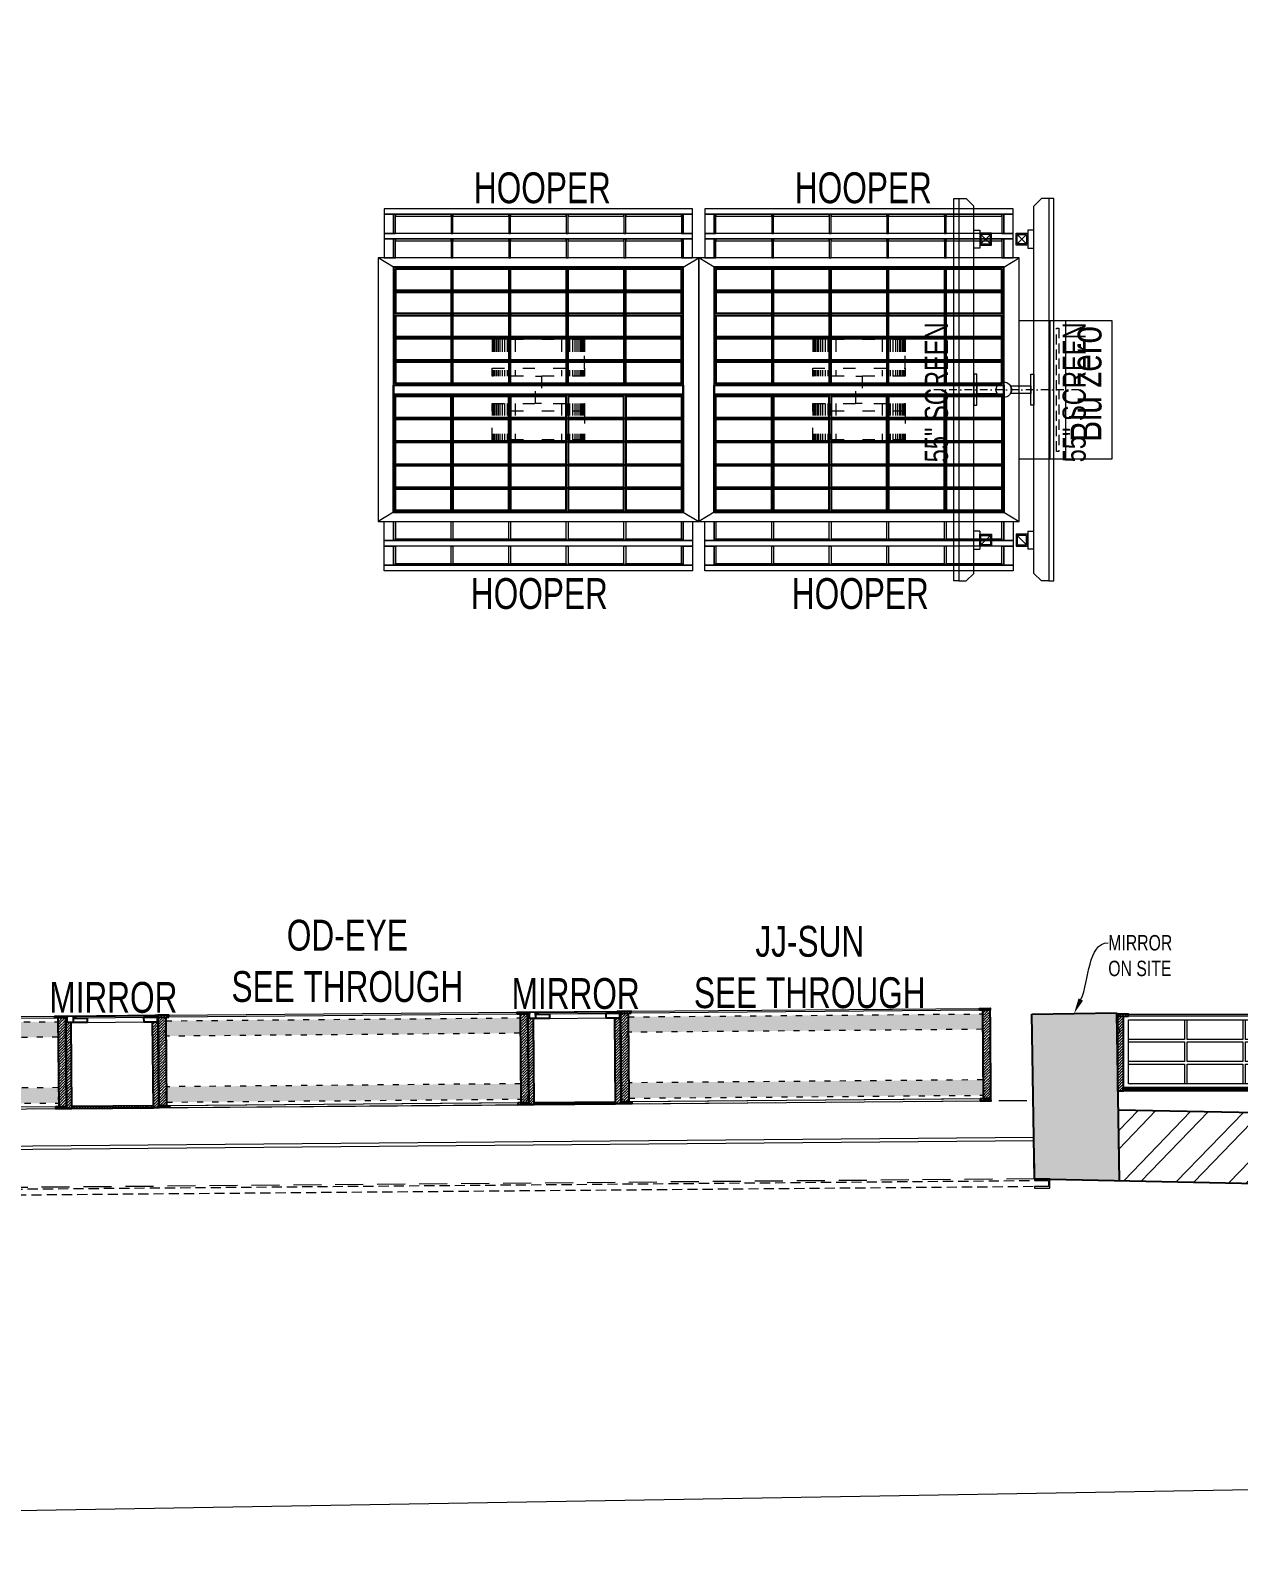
# Model space of a CAD drawing. Header units: feet. Extents: x 10328643 to 10345077, y -6275221 to -6263397.
# Drawn here: x 10336818 to 10340739, y -6275181 to -6270282 of the extents above; entities that cross this region are included whole.
import ezdxf
from ezdxf import colors
from ezdxf.entities.mleader import LeaderData, LeaderLine
from ezdxf.math import Vec2, Vec3

# ---------------------------------------------------------------- set-up
doc = ezdxf.new("R2010")
doc.units = ezdxf.units.FT
doc.header["$LTSCALE"] = 33
doc.header["$MEASUREMENT"] = 0
for name, pattern in [('a_p6_plan_L18$0$HIDDEN', [0.375, 0.25, -0.125]), ('ACAD_ISO03W100', [30, 12, -18]), ('D10_DASHED', [0.75, 0.5, -0.25]), ('DASHDOT2', [0.5, 0.25, -0.125, 0, -0.125]), ('HIDDENX2', [0.75, 0.5, -0.25])]:
    doc.linetypes.add(name, pattern=pattern)
for name, color, linetype, lineweight in [('A-Glazing', 4, 'Continuous', 20), ('A-shutter', 8, 'Continuous', 18), ('A-WALL HATCH', 251, 'Continuous', 0), ('beam', 90, 'Continuous', 9), ('column hatch', 5, 'Continuous', 0), ('LENS-DIM', 252, 'Continuous', 5), ('LENS-FURNITURE', 13, 'Continuous', 9), ('LENS-TEXT', 31, 'Continuous', 5), ('LENS_DIMENSION', 193, 'Continuous', 0), ('LENS_TEXT', 31, 'Continuous', 5), ('LK-EQPMT', 3, 'Continuous', 18), ('LK-FF&E FLOOR', 1, 'Continuous', 9), ('LK-FF&E WALL', 1, 'Continuous', 9), ('LK-IT', 3, 'Continuous', 18), ('LN-ELEVATION-1', 81, 'Continuous', 25), ('LN-ELEVATION-2', 103, 'Continuous', 20), ('LN-ELEVATION-3', 125, 'Continuous', 18), ('LN-ELEVATION-4', 145, 'Continuous', 13), ('LN-ELEVATION-5', 167, 'Continuous', 5), ('LN-HATCH', 251, 'Continuous', 0), ('PLANO-TXT', 252, 'Continuous', 5), ('rolling shutter', 1, 'Continuous', 5), ('Steps', 4, 'Continuous', 9)]:
    doc.layers.add(name, color=color, linetype=linetype, lineweight=lineweight)
doc.layers.add('A-WALL', color=1, linetype='Continuous')
doc.layers.add('column', color=10, linetype='Continuous')
doc.styles.add('LK TXT', font='GILC____.TTF', dxfattribs={"height": 100})
doc.styles.get("Standard").update_dxf_attribs({"font": 'GILC____.TTF'})
pattern_1 = [(45, (7858054.0837, 3504049.203), (-4.4901280605, 4.4901280605), [])]
pattern_2 = [(45, (-583869.1914, 43752.887), (3.31456304, 12.1533978), [15.625, -3.125, 0, -3.125])]
pattern_3 = [(45, (0, 0), (1.683798, 6.173926), [7.9375, -1.5875, 0, -1.5875])]

# ---------------------------------------------------------------- blocks, each defined once
blk = doc.blocks.new('*U51')
at = {"layer": 'A-shutter', "color": 5, "ltscale": 10}
for points in [[(41039174.9, -1561539.2), (41039174.9, -1561544.2), (41039129.9, -1561544.2), (41039129.9, -1561564.2), (41039174.9, -1561564.2), (41039174.9, -1561569.2), (41039124.9, -1561569.2), (41039124.9, -1561539.2)], [(41042545.5, -1561539.2), (41042545.5, -1561544.2), (41042590.5, -1561544.2), (41042590.5, -1561564.2), (41042545.5, -1561564.2), (41042545.5, -1561569.2), (41042595.5, -1561569.2), (41042595.5, -1561539.2)]]:
    blk.add_lwpolyline(points, close=True, dxfattribs=at)
at = {"layer": 'A-shutter', "color": 5, "linetype": 'HIDDENX2', "ltscale": 2}
blk.add_lwpolyline([(41039129.9, -1561544.2), (41039129.9, -1561564.2), (41042590.5, -1561564.2), (41042590.5, -1561544.2)], close=True, dxfattribs=at)
blk = doc.blocks.new('A$Cfa4c734a')
at = {"layer": 'A-WALL HATCH'}
h = blk.add_hatch(dxfattribs=at)
h.set_pattern_fill('ANSI32', color=256, scale=333)
h.set_pattern_definition([(45, (-3677982.21, 5465809.63), (-88.2999593, 88.2999593), []), (45, (-3677923.34, 5465809.63), (-88.2999593, 88.2999593), [])])
h.paths.add_polyline_path([(-3355.1, 968.6), (-3346.4, 1198.4), (-4453.7, 1240), (-4453.7, 1009.8)])
at = {"layer": 'column hatch'}
h = blk.add_hatch(color=251, dxfattribs=at)
h.dxf.hatch_style = 1
h.paths.add_polyline_path([(-8083.3, 5788.1), (-8083.3, 6078.1), (-8598.3, 6086.8), (-8598.3, 5796.8)])
h.paths.add_polyline_path([(-4409.3, 5660.6), (-4409.3, 6212.6), (-4709.3, 6212.6), (-4709.3, 5790.8), (-4694.3, 5790.6), (-4694.3, 5660.6)])
h.paths.add_polyline_path([(-4149.3, 11239.6), (-4149.3, 11544.6), (-4709.3, 11550.2), (-4709.3, 11239.6)])
h.paths.add_polyline_path([(-4453.7, 1009.8), (-4453.7, 1555), (-4728.7, 1555), (-4728.7, 1020.2)])
h.paths.add_polyline_path([(-8099.2, 1049), (-8106.9, 1304), (-8652.3, 1308.7), (-8644.4, 1050)])
h.paths.add_polyline_path([(-11760.3, 1085), (-11760.3, 1335.3), (-12065.2, 1337.9), (-12065.3, 1755), (-12315.3, 1755), (-12315.3, 1085)])
h.paths.add_polyline_path([(-11735.3, 5855), (-11735.3, 6140), (-12315.3, 6149.9), (-12315.3, 5855), (-12285.3, 5855)])
at = {"layer": 'A-WALL'}
for p, q in [((-4453.7, 1240), (-1997.4, 1147.7)), ((-4728.7, 1020.2), (-140.8, 847.8))]:
    blk.add_line(p, q, dxfattribs=at)
at = {"layer": 'beam', "linetype": 'a_p6_plan_L18$0$HIDDEN', "lineweight": 5, "ltscale": 11}
blk.add_lwpolyline([(-8106.9, 1304), (-4728.7, 1275.2), (-4728.6, 1020.2), (-8099.2, 1049)], close=True, dxfattribs=at)
at = {"layer": 'column'}
for p, q in [((-4728.7, 1020.2), (-4728.7, 1555)), ((-4728.7, 1555), (-4453.7, 1555)), ((-4453.7, 1555), (-4453.7, 1009.8))]:
    blk.add_line(p, q, dxfattribs=at)
at = {"layer": 'Steps'}
blk.add_line((-13635.3, 0), (0, 0), dxfattribs=at)
at = {"layer": 'rolling shutter', "color": 2, "extrusion": (7.41663e-05, -5.45082e-07, 1), "xscale": -1, "rotation": 359.5106460119667}
blk.add_blockref('*U51', (41046286.1, 1211997.7, -0.9), dxfattribs=at)
blk = doc.blocks.new('VC HD 1200')
at = {"layer": 'LN-HATCH', "ltscale": 0.5}
h = blk.add_hatch(dxfattribs=at)
h.set_pattern_fill('ANSI31', color=256, scale=2)
h.set_pattern_definition([(45, (3760859.753, 1795248.936), (-4.490128061, 4.490128061), [])])
h.paths.add_polyline_path([(-1200, 250), (-1200, 60), (-1194, 60), (-1194, 50), (-1200, 50), (-1200, 6), (-1182, 6), (-1182, 250)])
h = blk.add_hatch(dxfattribs=at)
h.set_pattern_fill('ANSI31', color=256, scale=2)
h.set_pattern_definition(pattern_1)
h.paths.add_polyline_path([(0, 250), (0, 60), (-6, 60), (-6, 50), (0, 50), (0, 6), (-18, 6), (-18, 250)])
h = blk.add_hatch(dxfattribs=at)
h.set_pattern_fill('ANSI31', color=256, scale=2)
h.set_pattern_definition([(45, (7858047.0837, 3504049.203), (-4.4901280605, 4.4901280605), [])])
h.paths.add_polyline_path([(-1165, 6), (-1165, 0), (-1200, 0), (-1200, 6)])
h = blk.add_hatch(dxfattribs=at)
h.set_pattern_fill('ANSI31', color=256, scale=2)
h.set_pattern_definition(pattern_1)
h.paths.add_polyline_path([(-28, 6), (-28, 0), (0, 0), (0, 6)])
at = {"layer": 'LN-ELEVATION-1', "ltscale": 0.5}
for points in [[(-1200, 250), (-1200, 60), (-1194, 60), (-1194, 50), (-1200, 50), (-1200, 6), (-1182, 6), (-1182, 250)], [(0, 250), (0, 60), (-6, 60), (-6, 50), (0, 50), (0, 6), (-18, 6), (-18, 250)], [(-18, 238), (-1182, 238), (-1182, 244), (-18, 244)], [(-1165, 6), (-1165, 0), (-1200, 0), (-1200, 6)], [(-35, 6), (-35, 0), (0, 0), (0, 6)]]:
    blk.add_lwpolyline(points, close=True, dxfattribs=at)
at = {"layer": 'LN-ELEVATION-3', "ltscale": 0.5}
for p, q in [((-1182, 250), (-18, 250)), ((-1165, 6), (-35, 6)), ((-35, 0), (-1165, 0))]:
    blk.add_line(p, q, dxfattribs=at)
for points in [[(-1165, 226), (-35, 226), (-35, 18), (-1165, 18)], [(-1165, 226), (-983.3, 226), (-983.3, 162), (-1165, 162)], [(-975.3, 226), (-793.7, 226), (-793.7, 162), (-975.3, 162)], [(-785.7, 226), (-604, 226), (-604, 162), (-785.7, 162)], [(-596, 226), (-414.3, 226), (-414.3, 162), (-596, 162)], [(-406.3, 226), (-224.7, 226), (-224.7, 162), (-406.3, 162)], [(-216.7, 226), (-35, 226), (-35, 162), (-216.7, 162)], [(-1165, 90), (-983.3, 90), (-983.3, 154), (-1165, 154)], [(-975.3, 154), (-793.7, 154), (-793.7, 90), (-975.3, 90)], [(-785.7, 154), (-604, 154), (-604, 90), (-785.7, 90)], [(-596, 154), (-414.3, 154), (-414.3, 90), (-596, 90)], [(-406.3, 154), (-224.7, 154), (-224.7, 90), (-406.3, 90)], [(-216.7, 154), (-35, 154), (-35, 90), (-216.7, 90)], [(-1165, 82), (-983.3, 82), (-983.3, 18), (-1165, 18)], [(-975.3, 82), (-793.7, 82), (-793.7, 18), (-975.3, 18)], [(-785.7, 82), (-604, 82), (-604, 18), (-785.7, 18)], [(-596, 82), (-414.3, 82), (-414.3, 18), (-596, 18)], [(-406.3, 82), (-224.7, 82), (-224.7, 18), (-406.3, 18)], [(-216.7, 82), (-35, 82), (-35, 18), (-216.7, 18)]]:
    blk.add_lwpolyline(points, close=True, dxfattribs=at)
blk = doc.blocks.new('JJ STSH 1200')
at = {"layer": 'LN-HATCH', "ltscale": 0.5}
h = blk.add_hatch(dxfattribs=at)
h.set_pattern_fill('ANSI36', color=256, scale=50)
h.set_pattern_definition(pattern_2)
h.paths.add_polyline_path([(-565, 294), (-565, 300), (-600, 300), (-600, 294)])
h = blk.add_hatch(dxfattribs=at)
h.set_pattern_fill('ANSI36', color=256, scale=50)
h.set_pattern_definition(pattern_2)
h.paths.add_polyline_path([(-575, 294), (-600, 294), (-600, 250), (-600, 240), (-600, 6), (-575, 6)])
h = blk.add_hatch(dxfattribs=at)
h.set_pattern_fill('ANSI36', color=256, scale=50)
h.set_pattern_definition(pattern_2)
h.paths.add_polyline_path([(565, 294), (565, 300), (600, 300), (600, 294)])
h = blk.add_hatch(dxfattribs=at)
h.set_pattern_fill('ANSI36', color=256, scale=50)
h.set_pattern_definition(pattern_2)
h.paths.add_polyline_path([(600, 240), (600, 250), (600, 294), (575, 294), (575, 6), (600, 6)])
h = blk.add_hatch(dxfattribs=at)
h.set_pattern_fill('ANSI36', color=256)
h.set_pattern_definition(pattern_3)
h.paths.add_polyline_path([(575, 282), (-575, 282), (-575, 232), (575, 232)])
h = blk.add_hatch(dxfattribs=at)
h.set_pattern_fill('ANSI36', color=256)
h.set_pattern_definition(pattern_3)
h.paths.add_polyline_path([(575, 68), (-575, 68), (-575, 18), (575, 18)])
h = blk.add_hatch(dxfattribs=at)
h.set_pattern_fill('ANSI36', color=256, scale=50)
h.set_pattern_definition(pattern_2)
h.paths.add_polyline_path([(-565, 6), (-565, 0), (-600, 0), (-600, 6)])
h = blk.add_hatch(dxfattribs=at)
h.set_pattern_fill('ANSI36', color=256, scale=50)
h.set_pattern_definition(pattern_2)
h.paths.add_polyline_path([(565, 6), (565, 0), (600, 0), (600, 6)])
at = {"layer": 'LN-ELEVATION-1', "ltscale": 0.5}
for points in [[(-565, 294), (-565, 300), (-600, 300), (-600, 294)], [(-600, 6), (-600, 240), (-600, 240), (-600, 250), (-600, 250), (-600, 294), (-575, 294), (-575, 6)], [(565, 294), (565, 300), (600, 300), (600, 294)], [(600, 6), (600, 240), (600, 240), (600, 250), (600, 250), (600, 294), (575, 294), (575, 6)], [(-565, 6), (-565, 0), (-600, 0), (-600, 6)], [(565, 6), (565, 0), (600, 0), (600, 6)]]:
    blk.add_lwpolyline(points, close=True, dxfattribs=at)
at = {"layer": 'LN-ELEVATION-3', "ltscale": 0.5}
for p, q in [((-565, 300), (565, 300)), ((565, 294), (-565, 294)), ((575, 6), (-575, 6)), ((565, 6), (-565, 6)), ((-565, 0), (565, 0))]:
    blk.add_line(p, q, dxfattribs=at)
at = {"layer": 'LN-ELEVATION-4', "linetype": 'ACAD_ISO03W100', "ltscale": 0.05}
for points in [[(575, 232), (-575, 232), (-575, 282), (575, 282)], [(575, 68), (-575, 68), (-575, 18), (575, 18)]]:
    blk.add_lwpolyline(points, close=True, dxfattribs=at)
blk = doc.blocks.new('MIRROR SEE THROUGH')
at = {"layer": 'LN-HATCH', "ltscale": 0.5}
h = blk.add_hatch(dxfattribs=at)
h.set_pattern_fill('ANSI31', color=256, scale=2)
h.set_pattern_definition([(45, (4060070.797, 1708569.446), (-4.4901280605, 4.4901280605), [])])
h.paths.add_polyline_path([(-150, 0), (-132, 0), (-132, -279), (-150, -279)])
h.paths.add_polyline_path([(-132, -6), (132, -6), (132, 0), (-132, 0)])
h.paths.add_polyline_path([(150, 0), (132, 0), (132, -279), (150, -279)])
at = {"layer": 'Defpoints'}
blk.add_lwpolyline([(150, -300), (-150, -300), (-150, 0), (150, 0)], close=True, dxfattribs=at)
at = {"layer": 'LN-ELEVATION-1'}
for points in [[(-150, 0), (-132, 0), (-132, -279), (-150, -279)], [(-132, -6), (132, -6), (132, 0), (-132, 0)], [(150, 0), (132, 0), (132, -279), (150, -279)], [(-103, -293), (-103, -279), (-148, -279), (-148, -300), (-139, -300), (-139, -298.5), (-146.5, -298.5), (-146.5, -293)], [(80, -293), (80, -279), (125, -279), (125, -300), (116, -300), (116, -298.5), (123.5, -298.5), (123.5, -293)], [(142, -300), (142, -298.5), (146.5, -298.5), (146.5, -280.5), (125, -280.5), (125, -279), (148, -279), (148, -300)]]:
    blk.add_lwpolyline(points, close=True, dxfattribs=at)
at = {"layer": 'LN-ELEVATION-2', "color": 4, "lineweight": 0}
blk.add_lwpolyline([(-146.5, -293), (123.5, -293), (123.5, -298.5), (-146.5, -298.5)], close=True, dxfattribs=at)
at = {"layer": 'LN-ELEVATION-2'}
blk.add_lwpolyline([(-103, -293), (80, -293), (80, -279), (-103, -279)], close=True, dxfattribs=at)
at = {"layer": 'LN-ELEVATION-4', "ltscale": 0.5}
blk.add_line((116, -300), (-139, -300), dxfattribs=at)
blk = doc.blocks.new('ffgd')
at = {"layer": 'LN-ELEVATION-4', "linetype": 'ACAD_ISO03W100', "ltscale": 0.1}
blk.add_lwpolyline([(0, 47.3), (0, -41.5), (-20, -41.5), (-20, 47.3)], close=True, dxfattribs=at)
at = {"layer": 'LN-ELEVATION-5', "linetype": 'ACAD_ISO03W100', "ltscale": 0.1}
for p, q in [((-159.9, 165.7), (-159.9, 47.3)), ((-159.7, 165.7), (-159.7, 47.3)), ((-159.4, 165.7), (-159.4, 47.3)), ((-159, 165.7), (-159, 47.3)), ((-158.5, 165.7), (-158.5, 47.3)), ((-157.9, 165.7), (-157.9, 47.3)), ((-157.1, 165.7), (-157.1, 47.3)), ((-156.1, 165.7), (-156.1, 47.3)), ((-154.1, 165.7), (-154.1, 47.3)), ((-151.1, 165.7), (-151.1, 47.3)), ((-146.1, 165.7), (-146.1, 47.3)), ((-141.1, 165.7), (-141.1, 47.3)), ((-135.1, 165.7), (-135.1, 47.3)), ((-128.1, 165.7), (-128.1, 47.3)), ((-120.1, 165.7), (-120.1, 47.3)), ((-111.1, 165.7), (-111.1, 47.3)), ((-102.1, 165.7), (-102.1, 47.3)), ((-85, 165.7), (-85, 47.3)), ((65, 165.7), (65, 47.3)), ((82.1, 165.7), (82.1, 47.3)), ((91.1, 165.7), (91.1, 47.3)), ((100.1, 165.7), (100.1, 47.3)), ((108.1, 165.7), (108.1, 47.3)), ((115.1, 165.7), (115.1, 47.3)), ((121.1, 165.7), (121.1, 47.3)), ((126.1, 165.7), (126.1, 47.3)), ((131.1, 165.7), (131.1, 47.3)), ((134.1, 165.7), (134.1, 47.3)), ((136.1, 165.7), (136.1, 47.3)), ((137.1, 165.7), (137.1, 47.3)), ((137.9, 165.7), (137.9, 47.3)), ((138.5, 165.7), (138.5, 47.3)), ((139, 165.7), (139, 47.3)), ((139.4, 165.7), (139.4, 47.3)), ((139.7, 165.7), (139.7, 47.3)), ((139.9, 165.7), (139.9, 47.3)), ((-159.9, -41.5), (-159.9, -159.9)), ((-159.7, -41.5), (-159.7, -159.9)), ((-159.4, -41.5), (-159.4, -159.9)), ((-159, -41.5), (-159, -159.9)), ((-158.5, -41.5), (-158.5, -159.9)), ((-157.9, -41.5), (-157.9, -159.9)), ((-157.1, -41.5), (-157.1, -159.9)), ((-156.1, -41.5), (-156.1, -159.9)), ((-154.1, -41.5), (-154.1, -159.9)), ((-151.1, -41.5), (-151.1, -159.9)), ((-146.1, -41.5), (-146.1, -159.9)), ((-141.1, -41.5), (-141.1, -159.9)), ((-135.1, -41.5), (-135.1, -159.9)), ((-128.1, -41.5), (-128.1, -159.9)), ((-120.1, -41.5), (-120.1, -159.9)), ((-111.1, -41.5), (-111.1, -159.9)), ((-102.1, -41.5), (-102.1, -159.9)), ((-85, -41.5), (-85, -159.9)), ((65, -41.5), (65, -159.9)), ((82.1, -41.5), (82.1, -159.9)), ((91.1, -41.5), (91.1, -159.9)), ((100.1, -41.5), (100.1, -159.9)), ((108.1, -41.5), (108.1, -159.9)), ((115.1, -41.5), (115.1, -159.9)), ((121.1, -41.5), (121.1, -159.9)), ((126.1, -41.5), (126.1, -159.9)), ((131.1, -41.5), (131.1, -159.9)), ((134.1, -41.5), (134.1, -159.9)), ((136.1, -41.5), (136.1, -159.9)), ((137.1, -41.5), (137.1, -159.9)), ((137.9, -41.5), (137.9, -159.9)), ((138.5, -41.5), (138.5, -159.9)), ((139, -41.5), (139, -159.9)), ((139.4, -41.5), (139.4, -159.9)), ((139.7, -41.5), (139.7, -159.9)), ((139.9, -41.5), (139.9, -159.9))]:
    blk.add_line(p, q, dxfattribs=at)
for points in [[(140, 73), (140, 165.7), (-160, 165.7), (-160, 73)], [(140, -67.1), (140, -159.9), (-160, -159.9), (-160, -67.1)]]:
    blk.add_lwpolyline(points, dxfattribs=at)
for points in [[(140, 73), (140, 47.3), (-160, 47.3), (-160, 73)], [(140, -41.5), (140, -67.1), (-160, -67.1), (-160, -41.5)]]:
    blk.add_lwpolyline(points, close=True, dxfattribs=at)
blk = doc.blocks.new('EURO 1040 x 1175')
at = {"layer": 'LN-ELEVATION-1'}
for points in [[(-470, -327.4), (470, -327.4), (470, 467.6), (-470, 467.6)], [(-470, 85.1), (470, 85.1), (470, 467.6), (-470, 467.6)], [(-283.2, 85.1), (-277.2, 85.1), (-277.2, 467.6), (-283.2, 467.6)], [(-96.4, 85.1), (-90.4, 85.1), (-90.4, 467.6), (-96.4, 467.6)], [(90.4, 85.1), (96.4, 85.1), (96.4, 467.6), (90.4, 467.6)], [(277.2, 85.1), (283.2, 85.1), (283.2, 467.6), (277.2, 467.6)], [(-470, 386.6), (-283.2, 386.6), (-283.2, 392.6), (-470, 392.6)], [(-277.2, 386.6), (-96.4, 386.6), (-96.4, 392.6), (-277.2, 392.6)], [(-90.4, 386.6), (90.4, 386.6), (90.4, 392.6), (-90.4, 392.6)], [(96.4, 386.6), (277.2, 386.6), (277.2, 392.6), (96.4, 392.6)], [(283.2, 386.6), (470, 386.6), (470, 392.6), (283.2, 392.6)], [(-470, 311.2), (-283.2, 311.2), (-283.2, 317.2), (-470, 317.2)], [(-277.2, 311.2), (-96.4, 311.2), (-96.4, 317.2), (-277.2, 317.2)], [(-90.4, 311.2), (90.4, 311.2), (90.4, 317.2), (-90.4, 317.2)], [(96.4, 311.2), (277.2, 311.2), (277.2, 317.2), (96.4, 317.2)], [(283.2, 311.2), (470, 311.2), (470, 317.2), (283.2, 317.2)], [(-470, 235.8), (-283.2, 235.8), (-283.2, 241.8), (-470, 241.8)], [(-277.2, 235.8), (-96.4, 235.8), (-96.4, 241.8), (-277.2, 241.8)], [(-90.4, 235.8), (90.4, 235.8), (90.4, 241.8), (-90.4, 241.8)], [(96.4, 235.8), (277.2, 235.8), (277.2, 241.8), (96.4, 241.8)], [(283.2, 235.8), (470, 235.8), (470, 241.8), (283.2, 241.8)], [(-470, 160.4), (-283.2, 160.4), (-283.2, 166.4), (-470, 166.4)], [(-277.2, 160.4), (-96.4, 160.4), (-96.4, 166.4), (-277.2, 166.4)], [(-90.4, 160.4), (90.4, 160.4), (90.4, 166.4), (-90.4, 166.4)], [(96.4, 160.4), (277.2, 160.4), (277.2, 166.4), (96.4, 166.4)], [(283.2, 160.4), (470, 160.4), (470, 166.4), (283.2, 166.4)], [(-470, 85.1), (470, 85.1), (470, 55.1), (-470, 55.1)], [(-470, 55.1), (470, 55.1), (470, -327.4), (-470, -327.4)], [(-283.2, 55.1), (-277.2, 55.1), (-277.2, -327.4), (-283.2, -327.4)], [(-96.4, 55.1), (-90.4, 55.1), (-90.4, -327.4), (-96.4, -327.4)], [(90.4, 55.1), (96.4, 55.1), (96.4, -327.4), (90.4, -327.4)], [(277.2, 55.1), (283.2, 55.1), (283.2, -327.4), (277.2, -327.4)], [(-470, -20.3), (-283.2, -20.3), (-283.2, -26.3), (-470, -26.3)], [(-277.2, -20.3), (-96.4, -20.3), (-96.4, -26.3), (-277.2, -26.3)], [(-90.4, -20.3), (90.4, -20.3), (90.4, -26.3), (-90.4, -26.3)], [(96.4, -20.3), (277.2, -20.3), (277.2, -26.3), (96.4, -26.3)], [(283.2, -20.3), (470, -20.3), (470, -26.3), (283.2, -26.3)], [(-470, -95.7), (-283.2, -95.7), (-283.2, -101.7), (-470, -101.7)], [(-277.2, -95.7), (-96.4, -95.7), (-96.4, -101.7), (-277.2, -101.7)], [(-90.4, -95.7), (90.4, -95.7), (90.4, -101.7), (-90.4, -101.7)], [(96.4, -95.7), (277.2, -95.7), (277.2, -101.7), (96.4, -101.7)], [(283.2, -95.7), (470, -95.7), (470, -101.7), (283.2, -101.7)], [(-470, -171.1), (-283.2, -171.1), (-283.2, -177.1), (-470, -177.1)], [(-277.2, -171.1), (-96.4, -171.1), (-96.4, -177.1), (-277.2, -177.1)], [(-90.4, -171.1), (90.4, -171.1), (90.4, -177.1), (-90.4, -177.1)], [(96.4, -171.1), (277.2, -171.1), (277.2, -177.1), (96.4, -177.1)], [(283.2, -171.1), (470, -171.1), (470, -177.1), (283.2, -177.1)], [(-470, -246.4), (-283.2, -246.4), (-283.2, -252.4), (-470, -252.4)], [(-277.2, -246.4), (-96.4, -246.4), (-96.4, -252.4), (-277.2, -252.4)], [(-90.4, -246.4), (90.4, -246.4), (90.4, -252.4), (-90.4, -252.4)], [(96.4, -246.4), (277.2, -246.4), (277.2, -252.4), (96.4, -252.4)], [(283.2, -246.4), (470, -246.4), (470, -252.4), (283.2, -252.4)]]:
    blk.add_lwpolyline(points, close=True, dxfattribs=at)
for points in [[(-283.2, 461.6), (-464, 461.6), (-464, 317.2)], [(-96.4, 461.6), (-277.2, 461.6)], [(90.4, 461.6), (-90.4, 461.6)], [(277.2, 461.6), (96.4, 461.6)], [(464, 317.2), (464, 461.6), (283.2, 461.6)], [(-464, 311.2), (-464, 241.8)], [(464, 241.8), (464, 311.2)], [(-464, 235.8), (-464, 166.4)], [(464, 166.4), (464, 235.8)], [(-464, 160.4), (-464, 91.1), (-283.2, 91.1)], [(283.2, 91.1), (464, 91.1), (464, 160.4)], [(-464, -20.3), (-464, 49.1), (-283.2, 49.1)], [(-277.2, 91.1), (-96.4, 91.1)], [(-277.2, 49.1), (-96.4, 49.1)], [(-90.4, 91.1), (90.4, 91.1)], [(-90.4, 49.1), (90.4, 49.1)], [(96.4, 91.1), (277.2, 91.1)], [(96.4, 49.1), (277.2, 49.1)], [(283.2, 49.1), (464, 49.1), (464, -20.3)], [(-464, -95.7), (-464, -26.3)], [(464, -26.3), (464, -95.7)], [(-464, -171.1), (-464, -101.7)], [(464, -101.7), (464, -171.1)], [(-283.2, -321.4), (-464, -321.4), (-464, -177.1)], [(464, -177.1), (464, -321.4), (283.2, -321.4)], [(-96.4, -321.4), (-277.2, -321.4)], [(90.4, -321.4), (-90.4, -321.4)], [(277.2, -321.4), (96.4, -321.4)]]:
    blk.add_lwpolyline(points, dxfattribs=at)
at = {"layer": 'LN-ELEVATION-2'}
blk.add_lwpolyline([(-520, -357.4), (520, -357.4), (520, 497.6), (-520, 497.6)], close=True, dxfattribs=at)
for points in [[(-470, 467.6), (-520, 497.6)], [(470, 467.6), (520, 497.6)], [(-470, -327.4), (-520, -357.4)], [(470, -327.4), (520, -357.4)]]:
    blk.add_lwpolyline(points, dxfattribs=at)
at = {"layer": 'LN-ELEVATION-3'}
for points in [[(-500, 559.6), (500, 559.6), (500, 577.6), (-500, 577.6)], [(-500, 497.6), (-470, 497.6), (-470, 559.6), (-500, 559.6)], [(470, 497.6), (500, 497.6), (500, 559.6), (470, 559.6)], [(-500, -357.4), (-470, -357.4), (-470, -419.4), (-500, -419.4)], [(470, -357.4), (500, -357.4), (500, -419.4), (470, -419.4)], [(-500, -419.4), (500, -419.4), (500, -437.4), (-500, -437.4)]]:
    blk.add_lwpolyline(points, close=True, dxfattribs=at)
at = {"layer": 'LN-ELEVATION-4'}
for points in [[(-500, 639.6), (500, 639.6), (500, 657.6), (-500, 657.6)], [(-500, 577.6), (-470, 577.6), (-470, 639.6), (-500, 639.6)], [(470, 577.6), (500, 577.6), (500, 639.6), (470, 639.6)], [(-470, 497.6), (-464, 497.6), (-464, 559.6), (-470, 559.6)], [(-464, 553.6), (-283.2, 553.6), (-283.2, 559.6), (-464, 559.6)], [(-283.2, 497.6), (-277.2, 497.6), (-277.2, 559.6), (-283.2, 559.6)], [(-277.2, 553.6), (-96.4, 553.6), (-96.4, 559.6), (-277.2, 559.6)], [(-96.4, 497.6), (-90.4, 497.6), (-90.4, 559.6), (-96.4, 559.6)], [(-90.4, 553.6), (90.4, 553.6), (90.4, 559.6), (-90.4, 559.6)], [(90.4, 497.6), (96.4, 497.6), (96.4, 559.6), (90.4, 559.6)], [(96.4, 553.6), (277.2, 553.6), (277.2, 559.6), (96.4, 559.6)], [(277.2, 497.6), (283.2, 497.6), (283.2, 559.6), (277.2, 559.6)], [(283.2, 553.6), (464, 553.6), (464, 559.6), (283.2, 559.6)], [(464, 497.6), (470, 497.6), (470, 559.6), (464, 559.6)], [(-470, -357.4), (-464, -357.4), (-464, -419.4), (-470, -419.4)], [(-283.2, -357.4), (-277.2, -357.4), (-277.2, -419.4), (-283.2, -419.4)], [(-96.4, -357.4), (-90.4, -357.4), (-90.4, -419.4), (-96.4, -419.4)], [(90.4, -357.4), (96.4, -357.4), (96.4, -419.4), (90.4, -419.4)], [(277.2, -357.4), (283.2, -357.4), (283.2, -419.4), (277.2, -419.4)], [(464, -357.4), (470, -357.4), (470, -419.4), (464, -419.4)], [(-500, -437.4), (-470, -437.4), (-470, -499.4), (-500, -499.4)], [(-464, -413.4), (-283.2, -413.4), (-283.2, -419.4), (-464, -419.4)], [(-277.2, -413.4), (-96.4, -413.4), (-96.4, -419.4), (-277.2, -419.4)], [(-90.4, -413.4), (90.4, -413.4), (90.4, -419.4), (-90.4, -419.4)], [(96.4, -413.4), (277.2, -413.4), (277.2, -419.4), (96.4, -419.4)], [(283.2, -413.4), (464, -413.4), (464, -419.4), (283.2, -419.4)], [(470, -437.4), (500, -437.4), (500, -499.4), (470, -499.4)], [(-500, -499.4), (500, -499.4), (500, -517.4), (-500, -517.4)]]:
    blk.add_lwpolyline(points, close=True, dxfattribs=at)
at = {"layer": 'LN-ELEVATION-5'}
for points in [[(-470, 577.6), (-464, 577.6), (-464, 639.6), (-470, 639.6)], [(-464, 633.6), (-283.2, 633.6), (-283.2, 639.6), (-464, 639.6)], [(-283.2, 577.6), (-277.2, 577.6), (-277.2, 639.6), (-283.2, 639.6)], [(-277.2, 633.6), (-96.4, 633.6), (-96.4, 639.6), (-277.2, 639.6)], [(-96.4, 577.6), (-90.4, 577.6), (-90.4, 639.6), (-96.4, 639.6)], [(-90.4, 633.6), (90.4, 633.6), (90.4, 639.6), (-90.4, 639.6)], [(90.4, 577.6), (96.4, 577.6), (96.4, 639.6), (90.4, 639.6)], [(96.4, 633.6), (277.2, 633.6), (277.2, 639.6), (96.4, 639.6)], [(277.2, 577.6), (283.2, 577.6), (283.2, 639.6), (277.2, 639.6)], [(283.2, 633.6), (464, 633.6), (464, 639.6), (283.2, 639.6)], [(464, 577.6), (470, 577.6), (470, 639.6), (464, 639.6)], [(-470, -437.4), (-464, -437.4), (-464, -499.4), (-470, -499.4)], [(-283.2, -437.4), (-277.2, -437.4), (-277.2, -499.4), (-283.2, -499.4)], [(-96.4, -437.4), (-90.4, -437.4), (-90.4, -499.4), (-96.4, -499.4)], [(90.4, -437.4), (96.4, -437.4), (96.4, -499.4), (90.4, -499.4)], [(277.2, -437.4), (283.2, -437.4), (283.2, -499.4), (277.2, -499.4)], [(464, -437.4), (470, -437.4), (470, -499.4), (464, -499.4)], [(-464, -493.4), (-283.2, -493.4), (-283.2, -499.4), (-464, -499.4)], [(-277.2, -493.4), (-96.4, -493.4), (-96.4, -499.4), (-277.2, -499.4)], [(-90.4, -493.4), (90.4, -493.4), (90.4, -499.4), (-90.4, -499.4)], [(96.4, -493.4), (277.2, -493.4), (277.2, -499.4), (96.4, -499.4)], [(283.2, -493.4), (464, -493.4), (464, -499.4), (283.2, -499.4)]]:
    blk.add_lwpolyline(points, close=True, dxfattribs=at)
at = {"layer": 'LENS-DIM'}
blk.add_blockref('ffgd', (10, 67.1), dxfattribs=at)
blk = doc.blocks.new('BLUE ZERO')
at = {"layer": 'LENS-FURNITURE', "ltscale": 0.5}
for points in [[(86206.7, 120883.4), (86206.7, 120433.4), (85906.7, 120433.4), (85906.7, 120883.4)], [(86106.7, 120883.4), (86106.7, 120433.4), (86056.7, 120433.4), (86056.7, 120883.4)]]:
    blk.add_lwpolyline(points, close=True, dxfattribs=at)
at = {"layer": 'LENS-FURNITURE', "linetype": 'D10_DASHED', "ltscale": 2}
blk.add_lwpolyline([(86085.7, 120858.4), (86085.7, 120458.4), (86077.7, 120458.4), (86077.7, 120858.4)], close=True, dxfattribs=at)
blk = doc.blocks.new('55INCH')
at = {"layer": 'LK-EQPMT', "ltscale": 12}
for p, q in [((2111558.8, 1135690.5), (2111583.2, 1135690.5)), ((2111583.2, 1135690.5), (2111607.7, 1135666)), ((2111607.7, 1134473.9), (2111607.7, 1135666)), ((2111607.7, 1135587.9), (2111627.2, 1135587.9)), ((2111627.2, 1135587.9), (2111627.2, 1135529.3)), ((2111627.2, 1135529.3), (2111607.7, 1135529.3)), ((2111627.2, 1134610.6), (2111607.7, 1134610.6)), ((2111627.2, 1134610.6), (2111627.2, 1134552)), ((2111607.7, 1134552), (2111627.2, 1134552)), ((2111583.2, 1134449.5), (2111607.7, 1134473.9)), ((2111558.8, 1134449.5), (2111583.2, 1134449.5))]:
    blk.add_line(p, q, dxfattribs=at)
at = {"layer": 'LK-EQPMT'}
for p, q in [((2111661.6, 1135543.3), (2111631, 1135573.9)), ((2111661.6, 1135573.9), (2111631, 1135543.3)), ((2111661.6, 1134597.1), (2111631, 1134566.5))]:
    blk.add_line(p, q, dxfattribs=at)
at = {"layer": 'LK-EQPMT', "ltscale": 12}
blk.add_lwpolyline([(2111542.6, 1135690.5), (2111558.8, 1135690.5), (2111558.8, 1134449.5), (2111542.6, 1134449.5)], close=True, dxfattribs=at)
at = {"layer": 'LK-EQPMT'}
for points in [[(2111627.2, 1135577.7), (2111627.2, 1135539.5), (2111665.4, 1135539.5), (2111665.4, 1135577.7)], [(2111631, 1135573.9), (2111631, 1135543.3), (2111661.6, 1135543.3), (2111661.6, 1135573.9)], [(2111627.2, 1134562.7), (2111627.2, 1134600.9), (2111665.4, 1134600.9), (2111665.4, 1134562.7)], [(2111631, 1134566.5), (2111631, 1134597.1), (2111661.6, 1134597.1), (2111661.6, 1134566.5)]]:
    blk.add_lwpolyline(points, close=True, dxfattribs=at)

msp = doc.modelspace()

# ---------------------------------------------------------------- linework, layer by layer
at = {"layer": 'A-Glazing'}
msp.add_lwpolyline([(10340074.1, -6273887.2), (10336699.9, -6273916.2), (10336699.8, -6273904.2), (10340074, -6273875.2)], close=True, dxfattribs=at)
at = {"layer": 'LK-IT', "color": 1, "linetype": 'DASHDOT2', "ltscale": 3}
msp.add_line((10340221.1, -6271449.2), (10339732.1, -6271449.2), dxfattribs=at)
at = {"layer": 'LK-IT'}
for points in [[(10339879.2, -6271399.2), (10339879.2, -6271499.2), (10339889.2, -6271499.2), (10339889.2, -6271399.2)], [(10340074, -6271399.2), (10340074, -6271499.2), (10340064, -6271499.2), (10340064, -6271399.2)]]:
    msp.add_lwpolyline(points, close=True, dxfattribs=at)
for points in [[(10339954.9, -6271436.7), (10339889.2, -6271436.7), (10339889.2, -6271461.7), (10339954.9, -6271461.7, -0.267949), (10339954.9, -6271436.7, 1)], [(10339998.2, -6271436.7), (10340064, -6271436.7), (10340064, -6271461.7), (10339998.2, -6271461.7, 0.267949), (10339998.2, -6271436.7, -1)]]:
    msp.add_lwpolyline(points, format="xyb", dxfattribs=at)
at = {"layer": 'LK-IT', "color": 1}
msp.add_circle((10339976.6, -6271449.2), 25, dxfattribs=at)

# ---------------------------------------------------------------- block references
at = {"layer": 'LENS_DIMENSION', "rotation": 0.9715749696619951}
msp.add_blockref('A$Cfa4c734a', (10344821.5, -6274950.2), dxfattribs=at)
at = {"layer": 'LK-FF&E FLOOR'}
for p in [(10338466.6, -6271519.3), (10339506.6, -6271519.3)]:
    msp.add_blockref('EURO 1040 x 1175', p, dxfattribs=at)
at = {"layer": 'LK-FF&E FLOOR', "rotation": 180}
msp.add_blockref('BLUE ZERO', (10426233.3, -6150790.8), dxfattribs=at)
at = {"layer": 'LK-FF&E WALL'}
for name, p, rotation in [('JJ STSH 1200', (10336335.2, -6273786.9), 0.4818013525795523), ('MIRROR SEE THROUGH', (10337085.2, -6273780.6), 180.4818013525794), ('JJ STSH 1200', (10337835.1, -6273774.3), 0.4818013525795523), ('MIRROR SEE THROUGH', (10338585.1, -6273767.9), 180.4818013525794), ('JJ STSH 1200', (10339335.1, -6273761.6), 0.4818013525795523), ('VC HD 1200', (10340346.4, -6273475.6), 180.0000000000794)]:
    msp.add_blockref(name, p, dxfattribs=dict(at, rotation=rotation))
at = {"layer": 'LK-IT'}
msp.add_blockref('55INCH', (8228271.5, -7406519.1), dxfattribs=at)
at = {"layer": 'LK-IT', "xscale": -1}
msp.add_blockref('55INCH', (12451681.7, -7406519.1), dxfattribs=at)

# ---------------------------------------------------------------- texts
at = {"layer": 'LENS-TEXT', "color": 0, "linetype": 'Continuous', "ltscale": 3, "char_height": 75, "width": 783.964, "attachment_point": 5, "rotation": 90, "style": 'LK TXT'}
for insert in [(10339758.4, -6271457.7), (10340205.4, -6271457.7)]:
    msp.add_mtext('\\pt225;55" SCREEN', dxfattribs=dict(at, insert=insert))
at = {"layer": 'LENS_TEXT', "linetype": 'Continuous', "ltscale": 3, "char_height": 100, "width": 324.474, "attachment_point": 5, "style": 'LK TXT'}
for insert in [(10337087.4, -6273421.9), (10338587.4, -6273409.3)]:
    msp.add_mtext('{\\C7;MIRROR}', dxfattribs=dict(at, insert=insert))
at = {"layer": 'PLANO-TXT', "linetype": 'Continuous', "ltscale": 3, "char_height": 100, "attachment_point": 5, "style": 'LK TXT'}
for s, insert, width in [('HOOPER', (10338479.3, -6270794.6, -23744), 149.547), ('HOOPER', (10339520.8, -6270794.6, -23744), 149.547), ('HOOPER', (10338469.5, -6272111.3, -23744), 149.547), ('HOOPER', (10339511, -6272111.3, -23744), 149.547), ('OD-EYE\\PSEE THROUGH', (10337846.6, -6273303.3), 801.463), ('JJ-SUN\\PSEE THROUGH', (10339347.1, -6273323.3), 801.463)]:
    msp.add_mtext(s, dxfattribs=dict(at, insert=insert, width=width))
at = {"layer": 'PLANO-TXT', "linetype": 'Continuous', "ltscale": 3, "insert": (10340244.1, -6271430.5), "char_height": 100, "width": 510.552, "attachment_point": 5, "rotation": 90, "style": 'LK TXT'}
msp.add_mtext('\\pt800;Blu zero', dxfattribs=at)

# ---------------------------------------------------------------- leaders
at = {"layer": 'LENS-TEXT', "color": 7}
ml = msp.add_multileader_mtext('Standard', dxfattribs=at)
ml.set_content('\\pxqj,t3;{\\C0;MIRROR ON SITE}', color=1)
ml.set_leader_properties(color=256, linetype='ByLayer', lineweight=-1)
ml.build(insert=Vec2(0, 0))
ml.multileader.update_dxf_attribs({"leader_type": 2, "dogleg_length": 0.36, "arrow_head_size": 50})
ctx = ml.context
ctx.base_point, ctx.char_height, ctx.arrow_head_size, ctx.landing_gap_size, ctx.plane_origin = Vec3(10340315.4, -6273244.1, -23744), 50, 50, 0.09, Vec3(10341154.4, -6272781.5, -23744)
notes = []
notes.append((ctx, [(1, (1, 1, 0), (10340315, -6273244.1, -23744), (1, 0), 0.36, [(0, [(10340204.6, -6273473.3, -23744)], 0, [])])]))
ctx.mtext.insert, ctx.mtext.width, ctx.mtext.flow_direction = Vec3(10340315.5, -6273218.8, -23744), 237.261, 5
for ctx, leaders in notes:
    for number, flags, end, landing, length, lines in leaders:
        leader = LeaderData()
        leader.index, (leader.has_last_leader_line, leader.has_dogleg_vector, leader.attachment_direction) = number, flags
        leader.last_leader_point, leader.dogleg_vector, leader.dogleg_length = Vec3(end), Vec3(landing), length
        for number, points, colour, breaks in lines:
            line = LeaderLine()
            line.index, line.vertices, line.color, line.breaks = number, Vec3.list(points), colors.encode_raw_color(colour), breaks
            leader.lines.append(line)
        ctx.leaders.append(leader)

doc.saveas('drawing.dxf')
